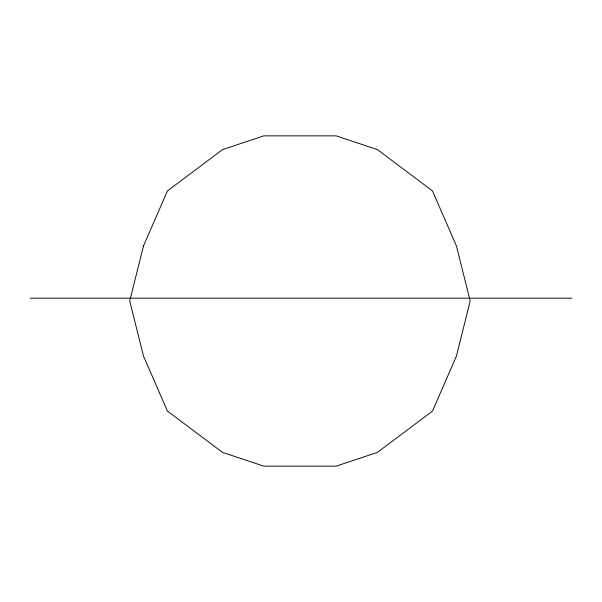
<?xml version="1.0" encoding="UTF-8"?>
<svg xmlns="http://www.w3.org/2000/svg" width="602" height="602" viewBox="0 0 602 602"><rect width="100%" height="100%" fill="white"/><g stroke="black" fill="none" stroke-linecap="round" stroke-linejoin="round"><path stroke-width="0.9" d="M30.1 298.186L571.9 298.186M143.487 245.955L129.723 301L143.487 356.045L167.439 411.091L222.484 452.38L263.766 466.144L336.149 466.144L377.439 452.38L432.484 411.091L456.436 356.045L470.192 301L456.436 245.955L432.484 190.909L377.439 149.62L336.149 135.856L263.766 135.856L222.484 149.62L167.439 190.909L143.487 245.955"/></g></svg>
